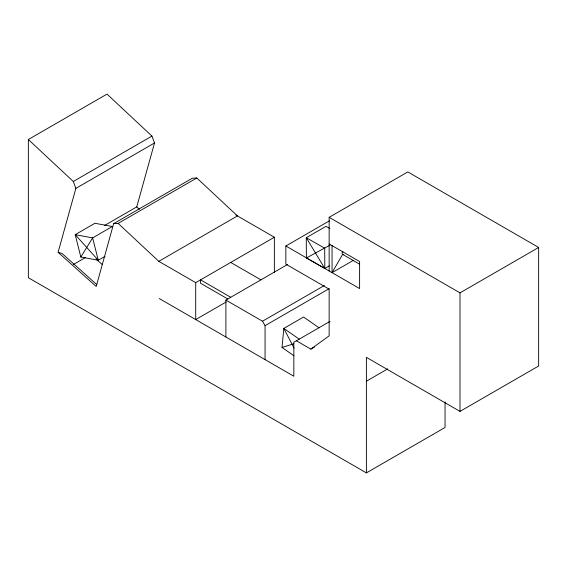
<?xml version="1.0" encoding="UTF-8"?>
<svg xmlns="http://www.w3.org/2000/svg" width="567" height="567" viewBox="0 0 567 567"><rect width="100%" height="100%" fill="white"/><g stroke="black" fill="none" stroke-linecap="round" stroke-linejoin="round"><path stroke-width="0.85" d="M294.004 355.807L282.026 347.458L283.826 328.413L303.558 317.024L319.058 327.825M113.662 223.632L118.156 223.391L158.795 261.337L237.445 215.928L196.813 177.981L192.312 178.222L113.662 223.632L96.192 286.484L58.089 252.315L75.858 188.386L73.292 181.49L28.35 139.517L107 94.108L151.942 136.08L154.515 142.976L136.739 206.905L104.668 225.425M353.191 260.451L332.056 272.656L342.61 254.377L359.443 264.094M80.833 257.035L92.634 237.885L112.358 226.495L94.923 223.278L75.198 234.667L80.833 257.035L98.268 260.246L105.093 256.305M296.399 340.781L310.836 349.116L329.151 335.855L329.151 289.149L285.86 264.151L285.86 245.986L329.384 220.861M73.292 181.49L151.942 136.08M75.858 188.386L154.515 142.976M118.156 223.391L196.813 177.981M73.334 264.541L85.553 257.482M158.795 261.337L195.714 282.649L274.364 237.247L274.364 272.408M329.151 270.983L329.151 217.331L407.808 171.921L538.65 247.467L538.65 365.991L460 411.401L366.395 357.359L366.395 472.892L445.045 427.483L445.045 401.918M225.893 336.996L225.893 300.078L287.703 264.392M226.261 301.942L195.714 319.575L195.714 282.649M330.001 245.15L306.386 257.978L306.272 237.722L326.004 226.332L329.838 228.522M329.356 265.845L324.806 268.474L306.386 257.978M225.893 300.078L262.507 321.213L324.359 285.506M265.065 359.613L265.065 325.649L329.207 288.617M329.994 321.383L293.834 342.262L293.834 376.226L159.249 298.525M310.836 349.116L314.657 346.912M329.151 217.331L460 292.87L538.65 247.467M366.395 381.194L387.778 368.848M282.026 347.458L293.763 343.793M58.089 252.315L62.115 253.499L96.929 284.726M329.151 243.959L359.606 261.536L359.606 288.568L285.86 245.986M235.922 215.049L274.364 237.247M230.734 262.436L260.912 279.857M230.734 297.285L200.555 279.857L200.555 283.252L227.714 298.937M366.395 472.892L28.35 277.724L28.35 139.517M299.326 339.215L283.826 328.413L294.053 348.103M136.739 206.905L139.369 209.266M96.156 259.112L102.067 264.413M262.507 321.213L265.065 325.649M460 292.87L460 411.401M332.056 245.631L332.056 272.656M343.758 254.264A2.296 1.325 -60 0 1 342.192 253.782A2.296 1.325 -60 0 1 342.943 251.238M92.634 237.885L75.198 234.667L98.268 260.246L92.634 237.885M324.693 248.218L306.272 237.722L324.806 268.474L324.693 248.218"/></g></svg>
